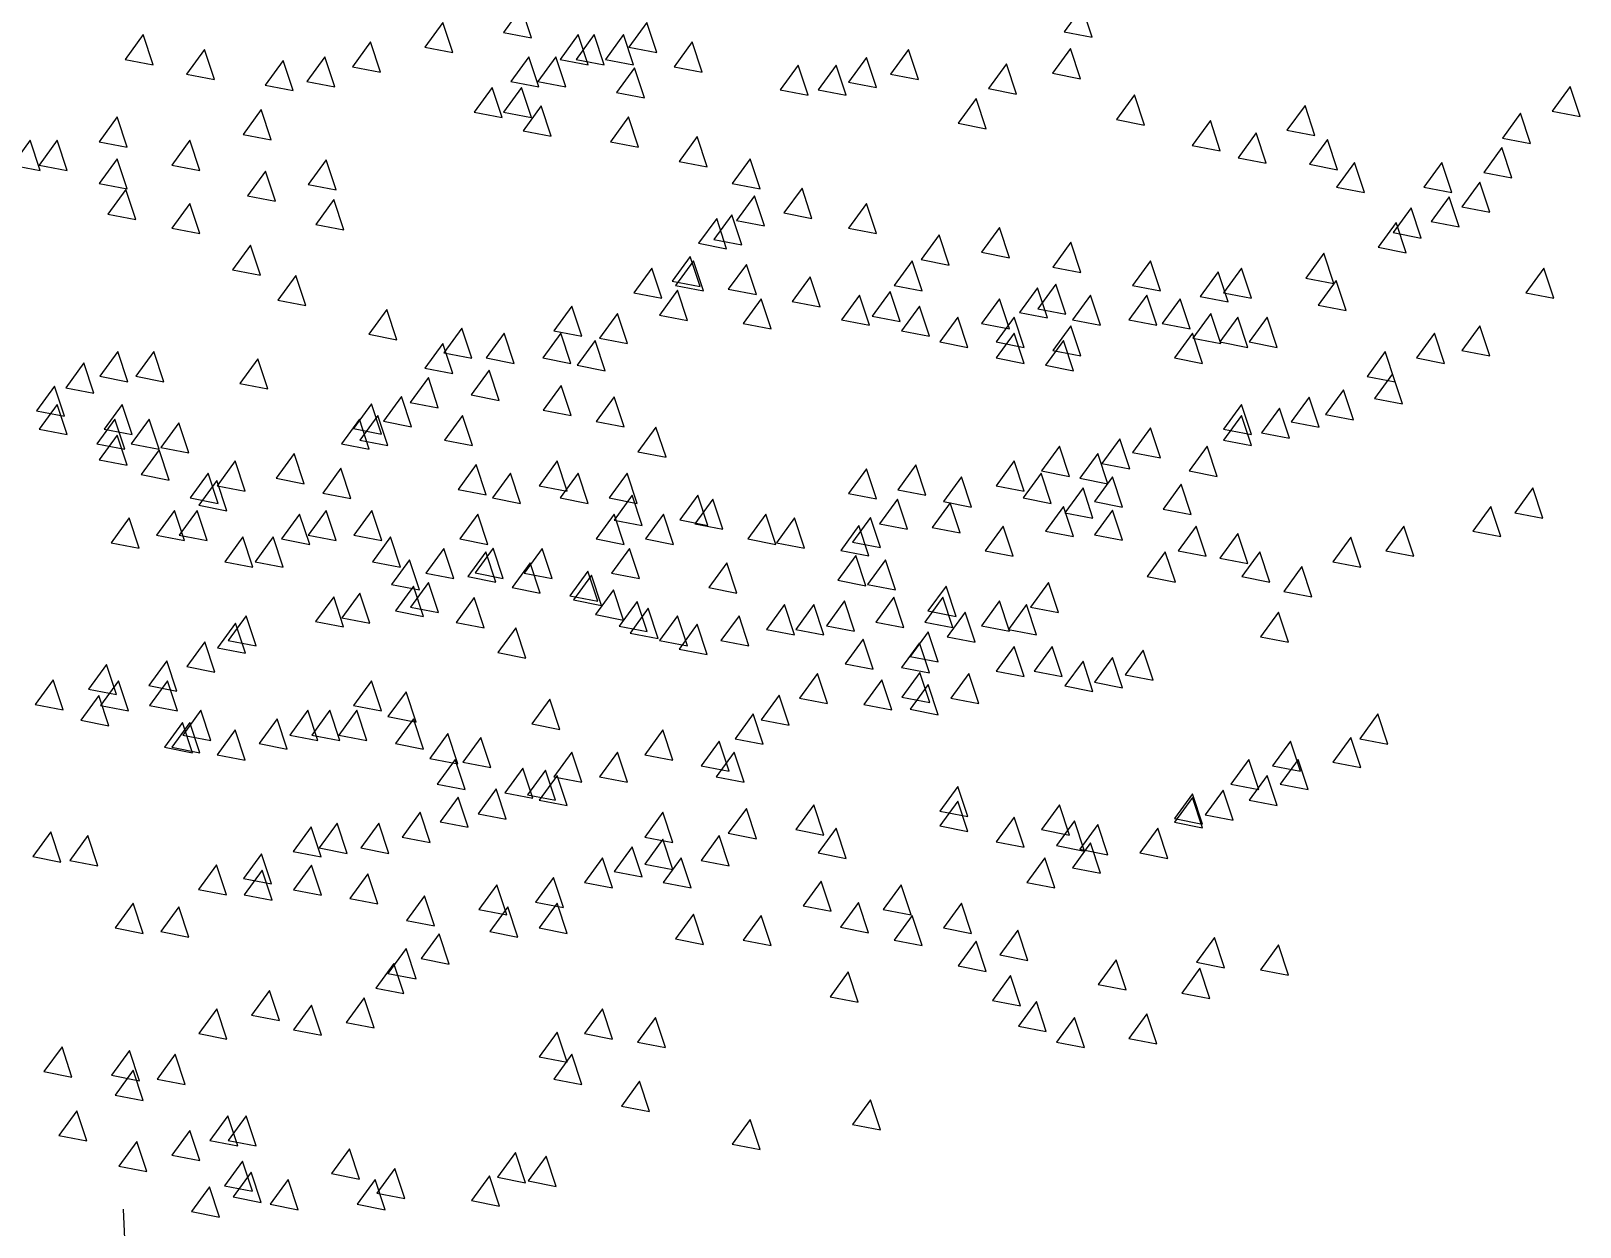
# Model space of a CAD drawing. Header units: millimetres. Extents: x 465413 to 965836, y 2516576 to 3795663.
# Drawn here: x 889391 to 892263, y 2763479 to 2765696 of the extents above; entities that cross this region are included whole.
import ezdxf

# ---------------------------------------------------------------- set-up
doc = ezdxf.new("R2010")
doc.units = ezdxf.units.MM
doc.layers.add('MUR-POH', color=64, linetype='Continuous')

# ---------------------------------------------------------------- blocks, each defined once
blk = doc.blocks.new('strom14', base_point=(-17517.4, -64197.3))
at = {"color": 1}
blk.add_line((-17433.9, -62727.3), (-17439.4, -62602.7), dxfattribs=at)
for points in [[(-16701.4, -60375.3), (-16734.8, -60421.1), (-16682.9, -60431.2)], [(-15661.9, -60374.3), (-15695.3, -60420.1), (-15643.4, -60430.2)], [(-17403.1, -60425.4), (-17436.5, -60471.3), (-17384.5, -60481.3)], [(-16847.2, -60402.6), (-16880.6, -60448.5), (-16828.7, -60458.5)], [(-16596.6, -60425.4), (-16630, -60471.3), (-16578.1, -60481.3)], [(-16567, -60425.4), (-16600.4, -60471.3), (-16548.5, -60481.3)], [(-16512.4, -60425.4), (-16545.8, -60471.3), (-16493.8, -60481.3)], [(-16469.1, -60402.6), (-16502.5, -60448.5), (-16450.6, -60458.5)], [(-17289.2, -60452.7), (-17322.6, -60498.6), (-17270.6, -60508.6)], [(-16981.6, -60439), (-17015, -60484.9), (-16963.1, -60495)], [(-16384.8, -60439), (-16418.2, -60484.9), (-16366.3, -60495)], [(-15983.9, -60452.7), (-16017.3, -60498.6), (-15965.3, -60508.6)], [(-15683.5, -60451.2), (-15716.9, -60497.1), (-15665, -60507.1)], [(-17143.4, -60473.2), (-17176.8, -60519.1), (-17124.8, -60529.1)], [(-17065.9, -60466.4), (-17099.3, -60512.2), (-17047.4, -60522.3)], [(-16687.8, -60466.4), (-16721.2, -60512.2), (-16669.2, -60522.3)], [(-16637.6, -60466.4), (-16671, -60512.2), (-16619.1, -60522.3)], [(-16188.5, -60481.7), (-16221.9, -60527.6), (-16170, -60537.7)], [(-16118.2, -60481.7), (-16151.6, -60527.6), (-16099.7, -60537.7)], [(-16062, -60467.7), (-16095.4, -60513.6), (-16043.4, -60523.6)], [(-15802.3, -60479.5), (-15835.7, -60525.4), (-15783.8, -60535.5)], [(-16491.9, -60486.9), (-16525.3, -60532.7), (-16473.3, -60542.8)], [(-16756.1, -60523.3), (-16789.5, -60569.2), (-16737.6, -60579.2)], [(-16701.4, -60523.3), (-16734.8, -60569.2), (-16682.9, -60579.2)], [(-15564.7, -60537), (-15598.1, -60582.9), (-15546.2, -60592.9)], [(-14757.4, -60521.4), (-14790.8, -60567.3), (-14738.9, -60577.3)], [(-17184.4, -60564.3), (-17217.8, -60610.2), (-17165.9, -60620.2)], [(-16665, -60557.5), (-16698.4, -60603.4), (-16646.5, -60613.4)], [(-15858.6, -60543.8), (-15892, -60589.7), (-15840.1, -60599.7)], [(-15248.8, -60556.5), (-15282.2, -60602.4), (-15230.3, -60612.4)], [(-17450.9, -60578), (-17484.3, -60623.9), (-17432.4, -60633.9)], [(-16503.2, -60578), (-16536.6, -60623.9), (-16484.7, -60633.9)], [(-15424.3, -60584.8), (-15457.7, -60630.7), (-15405.8, -60640.8)], [(-14849.4, -60571.1), (-14882.8, -60617), (-14830.9, -60627.1)], [(-17612.6, -60621.3), (-17646, -60667.1), (-17594.1, -60677.2)], [(-17562.5, -60621.3), (-17595.9, -60667.1), (-17544, -60677.2)], [(-17316.5, -60621.3), (-17349.9, -60667.1), (-17298, -60677.2)], [(-16375.7, -60614.4), (-16409.1, -60660.3), (-16357.2, -60670.4)], [(-15339.2, -60607.6), (-15372.6, -60653.5), (-15320.7, -60663.5)], [(-15207, -60619.9), (-15240.4, -60665.8), (-15188.4, -60675.8)], [(-17450.9, -60655.4), (-17484.3, -60701.3), (-17432.4, -60711.3)], [(-16277.7, -60655.4), (-16311.1, -60701.3), (-16259.2, -60711.3)], [(-14883.6, -60634.9), (-14917, -60680.8), (-14865.1, -60690.9)], [(-17176, -60678.5), (-17209.4, -60724.4), (-17157.5, -60734.4)], [(-17063.6, -60657.4), (-17097, -60703.3), (-17045, -60713.4)], [(-15156.9, -60662.3), (-15190.3, -60708.1), (-15138.4, -60718.2)], [(-14995.2, -60662.3), (-15028.6, -60708.1), (-14976.7, -60718.2)], [(-17434.9, -60712.4), (-17468.3, -60758.2), (-17416.4, -60768.3)], [(-16181.4, -60710.1), (-16214.9, -60756), (-16162.9, -60766.1)], [(-14924.6, -60698.7), (-14958, -60744.6), (-14906.1, -60754.6)], [(-17316.6, -60738.3), (-17350, -60784.1), (-17298.1, -60794.2)], [(-17049.5, -60731.2), (-17082.9, -60777.1), (-17031, -60787.2)], [(-16269.3, -60724.2), (-16302.7, -60770.1), (-16250.8, -60780.1)], [(-16062, -60738.3), (-16095.4, -60784.1), (-16043.4, -60794.2)], [(-14981.5, -60726), (-15014.9, -60771.9), (-14963, -60782)], [(-16339.6, -60766.4), (-16373, -60812.2), (-16321.1, -60822.3)], [(-16311.5, -60759.3), (-16344.9, -60805.2), (-16293, -60815.3)], [(-15052.2, -60746.5), (-15085.6, -60792.4), (-15033.6, -60802.5)], [(-15926.9, -60796.6), (-15960.3, -60842.5), (-15908.4, -60852.6)], [(-15815.3, -60783), (-15848.7, -60828.8), (-15796.8, -60838.9)], [(-15079.5, -60773.9), (-15112.9, -60819.7), (-15061, -60829.8)], [(-17204.1, -60815.6), (-17237.5, -60861.4), (-17185.6, -60871.5)], [(-15683.2, -60810.3), (-15716.6, -60856.2), (-15664.6, -60866.2)], [(-16388.8, -60836.6), (-16422.2, -60882.5), (-16370.3, -60892.6)], [(-16382.5, -60844.5), (-16415.9, -60890.3), (-16364, -60900.4)], [(-16284.6, -60851.3), (-16318, -60897.2), (-16266, -60907.2)], [(-15977, -60844.5), (-16010.4, -60890.3), (-15958.5, -60900.4)], [(-15535.1, -60844.5), (-15568.5, -60890.3), (-15516.6, -60900.4)], [(-15213.9, -60830.8), (-15247.3, -60876.7), (-15195.4, -60886.7)], [(-17119.8, -60871.8), (-17153.2, -60917.6), (-17101.3, -60927.7)], [(-16460, -60858.1), (-16493.4, -60904), (-16441.4, -60914.1)], [(-16166.1, -60874.1), (-16199.5, -60919.9), (-16147.6, -60930)], [(-15409.8, -60865), (-15443.2, -60910.8), (-15391.3, -60920.9)], [(-15366.5, -60858.1), (-15399.9, -60904), (-15348, -60914.1)], [(-15191.1, -60880.9), (-15224.5, -60926.8), (-15172.6, -60936.8)], [(-14806.1, -60858.1), (-14839.5, -60904), (-14787.6, -60914.1)], [(-16412.5, -60899.3), (-16445.9, -60945.2), (-16394, -60955.3)], [(-16257.2, -60915.1), (-16290.6, -60960.9), (-16238.7, -60971)], [(-16075, -60908.2), (-16108.4, -60954.1), (-16056.5, -60964.2)], [(-16018, -60901.4), (-16051.4, -60947.3), (-15999.5, -60957.3)], [(-15815.3, -60915.1), (-15848.7, -60960.9), (-15796.8, -60971)], [(-15744.7, -60894.6), (-15778.1, -60940.4), (-15726.2, -60950.5)], [(-15710.5, -60887.7), (-15743.9, -60933.6), (-15692, -60943.7)], [(-15646.7, -60908.2), (-15680.1, -60954.1), (-15628.2, -60964.2)], [(-15541.9, -60908.2), (-15575.3, -60954.1), (-15523.4, -60964.2)], [(-15480.4, -60915.1), (-15513.8, -60960.9), (-15461.9, -60971)], [(-16951.1, -60935), (-16984.5, -60980.9), (-16932.6, -60991)], [(-16608, -60928.7), (-16641.4, -60974.6), (-16589.5, -60984.7)], [(-16523.7, -60942.4), (-16557.1, -60988.3), (-16505.2, -60998.3)], [(-15963.4, -60928.7), (-15996.8, -60974.6), (-15944.8, -60984.7)], [(-15423.5, -60942.4), (-15456.9, -60988.3), (-15405, -60998.3)], [(-16812.1, -60969.5), (-16845.5, -61015.4), (-16793.6, -61025.4)], [(-15892.7, -60949.2), (-15926.1, -60995.1), (-15874.2, -61005.2)], [(-15787.9, -60949.2), (-15821.4, -60995.1), (-15769.4, -61005.2)], [(-15683.2, -60965.2), (-15716.6, -61011), (-15664.6, -61021.1)], [(-15373.4, -60949.2), (-15406.8, -60995.1), (-15354.8, -61005.2)], [(-15318.7, -60949.2), (-15352.1, -60995.1), (-15300.2, -61005.2)], [(-14924.6, -60965.2), (-14958, -61011), (-14906.1, -61021.1)], [(-16847.2, -60997.9), (-16880.6, -61043.7), (-16828.7, -61053.8)], [(-16733.3, -60978.8), (-16766.7, -61024.7), (-16714.8, -61034.8)], [(-16628.5, -60978.8), (-16661.9, -61024.7), (-16610, -61034.8)], [(-16564.7, -60992.5), (-16598.1, -61038.4), (-16546.2, -61048.4)], [(-15787.9, -60978.8), (-15821.4, -61024.7), (-15769.4, -61034.8)], [(-15696.8, -60992.5), (-15730.2, -61038.4), (-15678.3, -61048.4)], [(-15457.6, -60978.8), (-15491, -61024.7), (-15439.1, -61034.8)], [(-15008.9, -60978.8), (-15042.3, -61024.7), (-14990.4, -61034.8)], [(-17449.7, -61013), (-17483.1, -61058.8), (-17431.1, -61068.9)], [(-17382.9, -61013), (-17416.3, -61058.8), (-17364.4, -61068.9)], [(-17190.1, -61026.4), (-17223.5, -61072.2), (-17171.6, -61082.3)], [(-15100, -61013), (-15133.4, -61058.9), (-15081.5, -61068.9)], [(-17512.9, -61034), (-17546.3, -61079.9), (-17494.4, -61090)], [(-16761.3, -61047.5), (-16794.7, -61093.3), (-16742.8, -61103.4)], [(-16761.3, -61047.5), (-16794.7, -61093.3), (-16742.8, -61103.4)], [(-15086.3, -61054), (-15119.7, -61099.9), (-15067.8, -61109.9)], [(-17567.1, -61076.8), (-17600.5, -61122.6), (-17548.6, -61132.7)], [(-16874.2, -61061.3), (-16907.6, -61107.2), (-16855.7, -61117.2)], [(-16627.8, -61075.6), (-16661.2, -61121.4), (-16609.3, -61131.5)], [(-15177.4, -61083.6), (-15210.8, -61129.5), (-15158.9, -61139.5)], [(-17562.5, -61110.9), (-17595.9, -61156.8), (-17544, -61166.9)], [(-17441.8, -61110.9), (-17475.2, -61156.8), (-17423.3, -61166.9)], [(-16979.5, -61109.9), (-17012.9, -61155.8), (-16961, -61165.8)], [(-16924.2, -61096.4), (-16957.6, -61142.3), (-16905.7, -61152.3)], [(-16529.4, -61096.7), (-16562.8, -61142.5), (-16510.9, -61152.6)], [(-15366.5, -61110.9), (-15399.9, -61156.8), (-15348, -61166.9)], [(-15241.2, -61097.3), (-15274.6, -61143.1), (-15222.7, -61153.2)], [(-17455.4, -61138.3), (-17488.8, -61184.1), (-17436.9, -61194.2)], [(-17391.7, -61138.3), (-17425.1, -61184.1), (-17373.1, -61194.2)], [(-17337, -61145.1), (-17370.4, -61191), (-17318.5, -61201)], [(-17002.1, -61138.3), (-17035.5, -61184.1), (-16983.6, -61194.2)], [(-16968, -61131.4), (-17001.4, -61177.3), (-16949.4, -61187.4)], [(-16810.8, -61131.4), (-16844.2, -61177.3), (-16792.3, -61187.4)], [(-15366.5, -61131.4), (-15399.9, -61177.3), (-15348, -61187.4)], [(-15295.9, -61117.8), (-15329.3, -61163.6), (-15277.4, -61173.7)], [(-17450.9, -61167.9), (-17484.3, -61213.8), (-17432.4, -61223.8)], [(-16452.1, -61152.9), (-16485.5, -61198.7), (-16433.5, -61208.8)], [(-15535.1, -61154.2), (-15568.5, -61200.1), (-15516.6, -61210.1)], [(-17373.4, -61195.2), (-17406.8, -61241.1), (-17354.9, -61251.1)], [(-17122.9, -61202), (-17156.3, -61247.9), (-17104.3, -61258)], [(-15703.7, -61188.4), (-15737.1, -61234.3), (-15685.2, -61244.3)], [(-15633, -61202), (-15666.4, -61247.9), (-15614.5, -61258)], [(-15592, -61174.7), (-15625.4, -61220.6), (-15573.5, -61230.6)], [(-15430.3, -61188.4), (-15463.7, -61234.3), (-15411.8, -61244.3)], [(-17232.2, -61215.7), (-17265.6, -61261.6), (-17213.7, -61271.6)], [(-17036.3, -61229.4), (-17069.7, -61275.2), (-17017.8, -61285.3)], [(-16785.7, -61222.5), (-16819.1, -61268.4), (-16767.2, -61278.5)], [(-16635.4, -61215.7), (-16668.8, -61261.6), (-16616.9, -61271.6)], [(-16062, -61230.2), (-16095.4, -61276), (-16043.4, -61286.1)], [(-15970.6, -61223.1), (-16004, -61269), (-15952.1, -61279.1)], [(-15787.9, -61215.7), (-15821.4, -61261.6), (-15769.4, -61271.6)], [(-17282.3, -61238.5), (-17315.7, -61284.4), (-17263.8, -61294.4)], [(-17266.4, -61252.2), (-17299.8, -61298), (-17247.9, -61308.1)], [(-16721.9, -61238.5), (-16755.3, -61284.4), (-16703.4, -61294.4)], [(-16596.6, -61238.5), (-16630, -61284.4), (-16578.1, -61294.4)], [(-16505.5, -61238.5), (-16538.9, -61284.4), (-16487, -61294.4)], [(-15885.9, -61245.3), (-15919.3, -61291.2), (-15867.4, -61301.3)], [(-15737.8, -61238.5), (-15771.2, -61284.4), (-15719.3, -61294.4)], [(-15605.7, -61245.3), (-15639.1, -61291.2), (-15587.2, -61301.3)], [(-15478.1, -61259), (-15511.5, -61304.9), (-15459.6, -61314.9)], [(-16496.4, -61279.5), (-16529.8, -61325.4), (-16477.9, -61335.4)], [(-16374.7, -61279.4), (-16408.1, -61325.2), (-16356.2, -61335.3)], [(-16346.6, -61286.4), (-16380, -61332.3), (-16328.1, -61342.3)], [(-16004.4, -61286.3), (-16037.8, -61332.2), (-15985.8, -61342.2)], [(-15660.4, -61265.8), (-15693.8, -61311.7), (-15641.9, -61321.7)], [(-14826.6, -61265.8), (-14860, -61311.7), (-14808.1, -61321.7)], [(-17344.7, -61307.5), (-17378.1, -61353.3), (-17326.2, -61363.4)], [(-17302.5, -61307.5), (-17335.9, -61353.3), (-17284, -61363.4)], [(-17112.8, -61314.5), (-17146.2, -61360.4), (-17094.2, -61370.4)], [(-17063.6, -61307.5), (-17097, -61353.3), (-17045, -61363.4)], [(-16979.2, -61307.5), (-17012.6, -61353.3), (-16960.7, -61363.4)], [(-16782.4, -61314.5), (-16815.8, -61360.4), (-16763.9, -61370.4)], [(-16529.4, -61314.5), (-16562.8, -61360.4), (-16510.9, -61370.4)], [(-16438, -61314.5), (-16471.4, -61360.4), (-16419.5, -61370.4)], [(-16248.2, -61314.5), (-16281.6, -61360.4), (-16229.7, -61370.4)], [(-15906.4, -61293.2), (-15939.8, -61339), (-15887.9, -61349.1)], [(-15696.8, -61300), (-15730.2, -61345.9), (-15678.3, -61355.9)], [(-15605.7, -61306.8), (-15639.1, -61352.7), (-15587.2, -61362.7)], [(-14904.1, -61300), (-14937.5, -61345.9), (-14885.6, -61355.9)], [(-17429, -61321.5), (-17462.4, -61367.4), (-17410.5, -61377.5)], [(-16195.5, -61321.5), (-16228.9, -61367.4), (-16177, -61377.5)], [(-16076, -61335.6), (-16109.4, -61381.5), (-16057.5, -61391.5)], [(-16054.5, -61320.5), (-16087.9, -61366.4), (-16036, -61376.4)], [(-15808.5, -61336.4), (-15841.9, -61382.3), (-15789.9, -61392.4)], [(-15450.8, -61336.4), (-15484.2, -61382.3), (-15432.3, -61392.4)], [(-15065.8, -61336.4), (-15099.2, -61382.3), (-15047.3, -61392.4)], [(-17218.2, -61356.7), (-17251.6, -61402.5), (-17199.7, -61412.6)], [(-17162, -61356.7), (-17195.4, -61402.5), (-17143.4, -61412.6)], [(-16944.1, -61356.7), (-16977.5, -61402.5), (-16925.6, -61412.6)], [(-15373.4, -61350.1), (-15406.8, -61396), (-15354.8, -61406)], [(-15163.8, -61356.9), (-15197.2, -61402.8), (-15145.3, -61412.9)], [(-16908.9, -61398.8), (-16942.3, -61444.7), (-16890.4, -61454.8)], [(-16845.7, -61377.8), (-16879.1, -61423.6), (-16827.1, -61433.7)], [(-16767.5, -61384.3), (-16800.9, -61430.1), (-16749, -61440.2)], [(-16753.8, -61377.4), (-16787.2, -61423.3), (-16735.3, -61433.4)], [(-16662.9, -61377.8), (-16696.3, -61423.6), (-16644.4, -61433.7)], [(-16501.3, -61377.8), (-16534.7, -61423.6), (-16482.7, -61433.7)], [(-16081.8, -61391.1), (-16115.2, -61437), (-16063.3, -61447)], [(-16026.8, -61398.8), (-16060.2, -61444.7), (-16008.3, -61454.8)], [(-15507.8, -61384.3), (-15541.2, -61430.1), (-15489.2, -61440.2)], [(-15332.3, -61384.3), (-15365.8, -61430.1), (-15313.8, -61440.2)], [(-16685.5, -61404.8), (-16718.9, -61450.6), (-16667, -61460.7)], [(-16578.6, -61419.9), (-16612, -61465.8), (-16560.1, -61475.8)], [(-16571.6, -61427.5), (-16605, -61473.4), (-16553.1, -61483.5)], [(-16321, -61404.8), (-16354.4, -61450.6), (-16302.5, -61460.7)], [(-15254.9, -61411.6), (-15288.3, -61457.5), (-15236.4, -61467.5)], [(-17001.1, -61460.8), (-17034.5, -61506.7), (-16982.6, -61516.8)], [(-16901.9, -61448), (-16935.3, -61493.9), (-16883.4, -61504)], [(-16873.8, -61441), (-16907.2, -61486.9), (-16855.3, -61496.9)], [(-16530.6, -61454.9), (-16564, -61500.7), (-16512.1, -61510.8)], [(-15914.4, -61448), (-15947.8, -61493.9), (-15895.8, -61504)], [(-15724.6, -61441), (-15758, -61486.9), (-15706.1, -61496.9)], [(-17049.7, -61467.6), (-17083.1, -61513.4), (-17031.2, -61523.5)], [(-16789.4, -61469.1), (-16822.8, -61515), (-16770.9, -61525)], [(-16487.2, -61476.1), (-16520.6, -61522), (-16468.7, -61532.1)], [(-16466.8, -61489), (-16500.2, -61534.9), (-16448.3, -61545)], [(-16213.9, -61482.2), (-16247.3, -61528.1), (-16195.4, -61538.1)], [(-16159.3, -61482.2), (-16192.7, -61528.1), (-16140.8, -61538.1)], [(-16102.3, -61475.4), (-16135.7, -61521.2), (-16083.8, -61531.3)], [(-16011.2, -61468.5), (-16044.6, -61514.4), (-15992.7, -61524.5)], [(-15920.1, -61468.5), (-15953.5, -61514.4), (-15901.6, -61524.5)], [(-15815.3, -61475.4), (-15848.7, -61521.2), (-15796.8, -61531.3)], [(-15765.2, -61482.2), (-15798.6, -61528.1), (-15746.7, -61538.1)], [(-17232, -61516.2), (-17265.4, -61562), (-17213.5, -61572.1)], [(-17211.7, -61502.7), (-17245.1, -61548.5), (-17193.2, -61558.6)], [(-16412.1, -61502.7), (-16445.5, -61548.6), (-16393.6, -61558.6)], [(-16375.7, -61518.6), (-16409.1, -61564.5), (-16357.2, -61574.6)], [(-16298.2, -61502.7), (-16331.6, -61548.6), (-16279.7, -61558.6)], [(-15879.1, -61495.9), (-15912.5, -61541.7), (-15860.6, -61551.8)], [(-15298.2, -61495.9), (-15331.6, -61541.7), (-15279.7, -61551.8)], [(-16712.1, -61525.3), (-16745.5, -61571.2), (-16693.6, -61581.3)], [(-16068.1, -61546), (-16101.5, -61591.8), (-16049.6, -61601.9)], [(-15947.4, -61532.3), (-15980.8, -61578.2), (-15928.9, -61588.2)], [(-17288.7, -61551.3), (-17322.1, -61597.1), (-17270.2, -61607.2)], [(-15963.4, -61552.8), (-15996.8, -61598.7), (-15944.8, -61608.7)], [(-15787.9, -61559.6), (-15821.4, -61605.5), (-15769.4, -61615.6)], [(-15717.3, -61559.6), (-15750.7, -61605.5), (-15698.8, -61615.6)], [(-15548.8, -61566.5), (-15582.2, -61612.3), (-15530.2, -61622.4)], [(-17470.9, -61593.1), (-17504.3, -61639), (-17452.4, -61649)], [(-17358.9, -61586.4), (-17392.3, -61632.2), (-17340.4, -61642.3)], [(-15660.4, -61587), (-15693.8, -61632.8), (-15641.9, -61642.9)], [(-15605.7, -61580.1), (-15639.1, -61626), (-15587.2, -61636.1)], [(-17569.5, -61621.5), (-17602.9, -61667.3), (-17551, -61677.4)], [(-17448.6, -61623.4), (-17482, -61669.3), (-17430.1, -61679.3)], [(-17357.5, -61623.4), (-17390.9, -61669.3), (-17339, -61679.3)], [(-16979.3, -61623.4), (-17012.7, -61669.3), (-16960.8, -61679.3)], [(-16152.4, -61609.7), (-16185.8, -61655.6), (-16133.9, -61665.7)], [(-16033.2, -61621.5), (-16066.6, -61667.3), (-16014.7, -61677.4)], [(-15963, -61608), (-15996.4, -61653.8), (-15944.5, -61663.9)], [(-15947.4, -61630.2), (-15980.8, -61676.1), (-15928.9, -61686.2)], [(-15872.2, -61609.7), (-15905.6, -61655.6), (-15853.7, -61665.7)], [(-17485.1, -61650.7), (-17518.5, -61696.6), (-17466.5, -61706.7)], [(-16915.6, -61643.9), (-16949, -61689.8), (-16897, -61699.8)], [(-16649, -61657.6), (-16682.4, -61703.4), (-16630.5, -61713.5)], [(-16223.5, -61649.8), (-16256.9, -61695.7), (-16205, -61705.7)], [(-17296, -61678.1), (-17329.4, -61723.9), (-17277.5, -61734)], [(-17097.8, -61678.1), (-17131.2, -61723.9), (-17079.3, -61734)], [(-17056.8, -61678.1), (-17090.2, -61723.9), (-17038.3, -61734)], [(-17006.7, -61678.1), (-17040.1, -61723.9), (-16988.2, -61734)], [(-16272.1, -61684.9), (-16305.5, -61730.8), (-16253.6, -61740.8)], [(-15113.7, -61684.9), (-15147.1, -61730.8), (-15095.1, -61740.8)], [(-17330.2, -61700.8), (-17363.6, -61746.7), (-17311.6, -61756.8)], [(-17316.5, -61700.8), (-17349.9, -61746.7), (-17298, -61756.8)], [(-17232.2, -61714.5), (-17265.6, -61760.4), (-17213.7, -61770.4)], [(-17154.7, -61694), (-17188.1, -61739.9), (-17136.2, -61749.9)], [(-16901.9, -61694), (-16935.3, -61739.9), (-16883.4, -61749.9)], [(-16439.5, -61714.5), (-16472.9, -61760.4), (-16420.9, -61770.4)], [(-16838.1, -61721.3), (-16871.5, -61767.2), (-16819.6, -61777.3)], [(-16776.6, -61728.2), (-16810, -61774), (-16758.1, -61784.1)], [(-16334.7, -61735), (-16368.1, -61780.9), (-16316.2, -61790.9)], [(-15275.4, -61735), (-15308.8, -61780.9), (-15256.9, -61790.9)], [(-15163.8, -61728.2), (-15197.2, -61774), (-15145.3, -61784.1)], [(-16824.4, -61769.2), (-16857.8, -61815), (-16805.9, -61825.1)], [(-16608, -61755.5), (-16641.4, -61801.4), (-16589.5, -61811.4)], [(-16523.7, -61755.5), (-16557.1, -61801.4), (-16505.2, -61811.4)], [(-16307.3, -61755.5), (-16340.7, -61801.4), (-16288.8, -61811.4)], [(-15352.9, -61769.2), (-15386.3, -61815), (-15334.3, -61825.1)], [(-15261.7, -61769.2), (-15295.1, -61815), (-15243.2, -61825.1)], [(-16699.1, -61785.1), (-16732.6, -61831), (-16680.6, -61841)], [(-16656.9, -61788.8), (-16690.3, -61834.7), (-16638.4, -61844.8)], [(-16635.4, -61798.8), (-16668.8, -61844.6), (-16616.9, -61854.7)], [(-15318.7, -61798.8), (-15352.1, -61844.6), (-15300.2, -61854.7)], [(-16748.7, -61823.9), (-16782.1, -61869.8), (-16730.2, -61879.8)], [(-15892.7, -61819.3), (-15926.1, -61865.1), (-15874.2, -61875.2)], [(-15457.6, -61832.9), (-15491, -61878.8), (-15439.1, -61888.9)], [(-15400.7, -61826.1), (-15434.1, -61872), (-15382.2, -61882)], [(-16818.9, -61838.8), (-16852.3, -61884.6), (-16800.4, -61894.7)], [(-16284.6, -61860.3), (-16318, -61906.1), (-16266, -61916.2)], [(-16159.3, -61853.4), (-16192.7, -61899.3), (-16140.8, -61909.4)], [(-15892.7, -61846.6), (-15926.1, -61892.5), (-15874.2, -61902.5)], [(-15703.7, -61853.4), (-15737.1, -61899.3), (-15685.2, -61909.4)], [(-15457.6, -61839.8), (-15491, -61885.6), (-15439.1, -61895.7)], [(-17043, -61887.4), (-17076.4, -61933.2), (-17024.5, -61943.3)], [(-16966, -61887.4), (-16999.4, -61933.2), (-16947.5, -61943.3)], [(-16889.1, -61867.1), (-16922.5, -61913), (-16870.6, -61923)], [(-16439.5, -61867.1), (-16472.9, -61913), (-16420.9, -61923)], [(-15787.9, -61876.2), (-15821.4, -61922.1), (-15769.4, -61932.1)], [(-15676.3, -61883.1), (-15709.7, -61928.9), (-15657.8, -61939)], [(-15633, -61889.9), (-15666.4, -61935.8), (-15614.5, -61945.8)], [(-17573.9, -61903.6), (-17607.3, -61949.4), (-17555.4, -61959.5)], [(-17505.6, -61910.4), (-17539, -61956.3), (-17487, -61966.3)], [(-17091.6, -61894.1), (-17125, -61940), (-17073.1, -61950)], [(-16439.5, -61917.2), (-16472.9, -61963.1), (-16420.9, -61973.1)], [(-16334.7, -61910.4), (-16368.1, -61956.3), (-16316.2, -61966.3)], [(-16118.3, -61896.7), (-16151.7, -61942.6), (-16099.7, -61952.6)], [(-15521.4, -61896.7), (-15554.8, -61942.6), (-15502.9, -61952.6)], [(-17183.4, -61944), (-17216.8, -61989.9), (-17164.9, -62000)], [(-16496.4, -61930.9), (-16529.8, -61976.8), (-16477.9, -61986.8)], [(-15646.7, -61924), (-15680.1, -61969.9), (-15628.2, -61980)], [(-17267.1, -61964.3), (-17300.5, -62010.2), (-17248.6, -62020.2)], [(-17182.1, -61974.2), (-17215.5, -62020), (-17163.6, -62030.1)], [(-17091, -61965), (-17124.4, -62010.9), (-17072.5, -62021)], [(-16551.1, -61951.4), (-16584.5, -61997.2), (-16532.6, -62007.3)], [(-16405.3, -61951.4), (-16438.7, -61997.2), (-16386.8, -62007.3)], [(-15731, -61951.4), (-15764.4, -61997.2), (-15712.5, -62007.3)], [(-16986.2, -61981), (-17019.6, -62026.9), (-16967.7, -62036.9)], [(-16747, -62001.5), (-16780.4, -62047.4), (-16728.5, -62057.4)], [(-16642.2, -61987.8), (-16675.6, -62033.7), (-16623.7, -62043.8)], [(-16145.6, -61994.7), (-16179, -62040.5), (-16127.1, -62050.6)], [(-15997.5, -62001.5), (-16030.9, -62047.4), (-15979, -62057.4)], [(-16881.4, -62022), (-16914.8, -62067.9), (-16862.9, -62077.9)], [(-16076.4, -62034.5), (-16109.8, -62080.4), (-16057.9, -62090.4)], [(-17421.3, -62035.7), (-17454.7, -62081.5), (-17402.8, -62091.6)], [(-17337, -62042.5), (-17370.4, -62088.4), (-17318.5, -62098.4)], [(-16726.5, -62042.5), (-16759.9, -62088.4), (-16708, -62098.4)], [(-16635.4, -62035.7), (-16668.8, -62081.5), (-16616.9, -62091.6)], [(-16382.5, -62056.2), (-16415.9, -62102), (-16364, -62112.1)], [(-16257.2, -62058.4), (-16290.6, -62104.3), (-16238.7, -62114.4)], [(-15977, -62058.4), (-16010.4, -62104.3), (-15958.5, -62114.4)], [(-15885.9, -62035.7), (-15919.3, -62081.5), (-15867.4, -62091.6)], [(-16854.1, -62092.6), (-16887.5, -62138.5), (-16835.5, -62148.5)], [(-15781.1, -62085.8), (-15814.5, -62131.6), (-15762.6, -62141.7)], [(-16915.6, -62119.9), (-16949, -62165.8), (-16897, -62175.9)], [(-15858.6, -62106.3), (-15892, -62152.1), (-15840.1, -62162.2)], [(-15416.6, -62099.4), (-15450, -62145.3), (-15398.1, -62155.4)], [(-15298.2, -62113.1), (-15331.6, -62159), (-15279.7, -62169)], [(-16938.3, -62147.3), (-16971.7, -62193.1), (-16919.8, -62203.2)], [(-15598.9, -62140.4), (-15632.3, -62186.3), (-15580.4, -62196.3)], [(-16095.5, -62163.2), (-16128.9, -62209.1), (-16077, -62219.1)], [(-15794.8, -62170), (-15828.2, -62215.9), (-15776.3, -62226)], [(-15444, -62156.4), (-15477.4, -62202.2), (-15425.5, -62212.3)], [(-17168.4, -62197.4), (-17201.8, -62243.2), (-17149.9, -62253.3)], [(-17266.4, -62231.5), (-17299.8, -62277.4), (-17247.9, -62287.5)], [(-17091, -62224.7), (-17124.4, -62270.6), (-17072.5, -62280.6)], [(-16993, -62211), (-17026.4, -62256.9), (-16974.5, -62267)], [(-16551.1, -62231.5), (-16584.5, -62277.4), (-16532.6, -62287.5)], [(-15746.9, -62217.9), (-15780.3, -62263.7), (-15728.4, -62273.8)], [(-16453.1, -62247.5), (-16486.5, -62293.3), (-16434.6, -62303.4)], [(-15676.3, -62247.5), (-15709.7, -62293.3), (-15657.8, -62303.4)], [(-15541.9, -62240.6), (-15575.3, -62286.5), (-15523.4, -62296.6)], [(-16635.4, -62274.8), (-16668.8, -62320.7), (-16616.9, -62330.7)], [(-17553.4, -62302.1), (-17586.8, -62348), (-17534.9, -62358.1)], [(-17428.1, -62309), (-17461.5, -62354.8), (-17409.6, -62364.9)], [(-17343.8, -62315.8), (-17377.2, -62361.7), (-17325.3, -62371.7)], [(-16608, -62315.8), (-16641.4, -62361.7), (-16589.5, -62371.7)], [(-17421.3, -62345.4), (-17454.7, -62391.3), (-17402.8, -62401.3)], [(-16482.7, -62365.9), (-16516.1, -62411.8), (-16464.2, -62421.8)], [(-16054.5, -62400.1), (-16087.9, -62445.9), (-16036, -62456)], [(-17526.1, -62420.6), (-17559.5, -62466.4), (-17507.6, -62476.5)], [(-17245.9, -62429.7), (-17279.3, -62475.5), (-17227.4, -62485.6)], [(-17211.7, -62429.7), (-17245.1, -62475.5), (-17193.2, -62485.6)], [(-16277.7, -62436.5), (-16311.1, -62482.4), (-16259.2, -62492.4)], [(-17316.5, -62457), (-17349.9, -62502.9), (-17298, -62512.9)], [(-17414.4, -62477.5), (-17447.8, -62523.4), (-17395.9, -62533.4)], [(-17020.3, -62491.2), (-17053.7, -62537), (-17001.8, -62547.1)], [(-17218.5, -62513.9), (-17251.9, -62559.8), (-17200, -62569.9)], [(-16712.8, -62498), (-16746.2, -62543.9), (-16694.3, -62553.9)], [(-16655.9, -62504.8), (-16689.3, -62550.7), (-16637.4, -62560.8)], [(-17202.6, -62534.4), (-17236, -62580.3), (-17184.1, -62590.4)], [(-17134.2, -62548.1), (-17167.6, -62594), (-17115.7, -62604)], [(-16972.5, -62548.1), (-17005.9, -62594), (-16954, -62604)], [(-16936.1, -62527.6), (-16969.5, -62573.5), (-16917.5, -62583.5)], [(-16760.7, -62541.3), (-16794.1, -62587.1), (-16742.1, -62597.2)], [(-17280, -62561.8), (-17313.4, -62607.6), (-17261.5, -62617.7)]]:
    blk.add_lwpolyline(points, close=True, dxfattribs=at)

msp = doc.modelspace()

# ---------------------------------------------------------------- block references
at = {"layer": 'MUR-POH', "color": 6}
msp.add_blockref('strom14', (889484.3, 2761917.5), dxfattribs=at)

doc.saveas('drawing.dxf')
